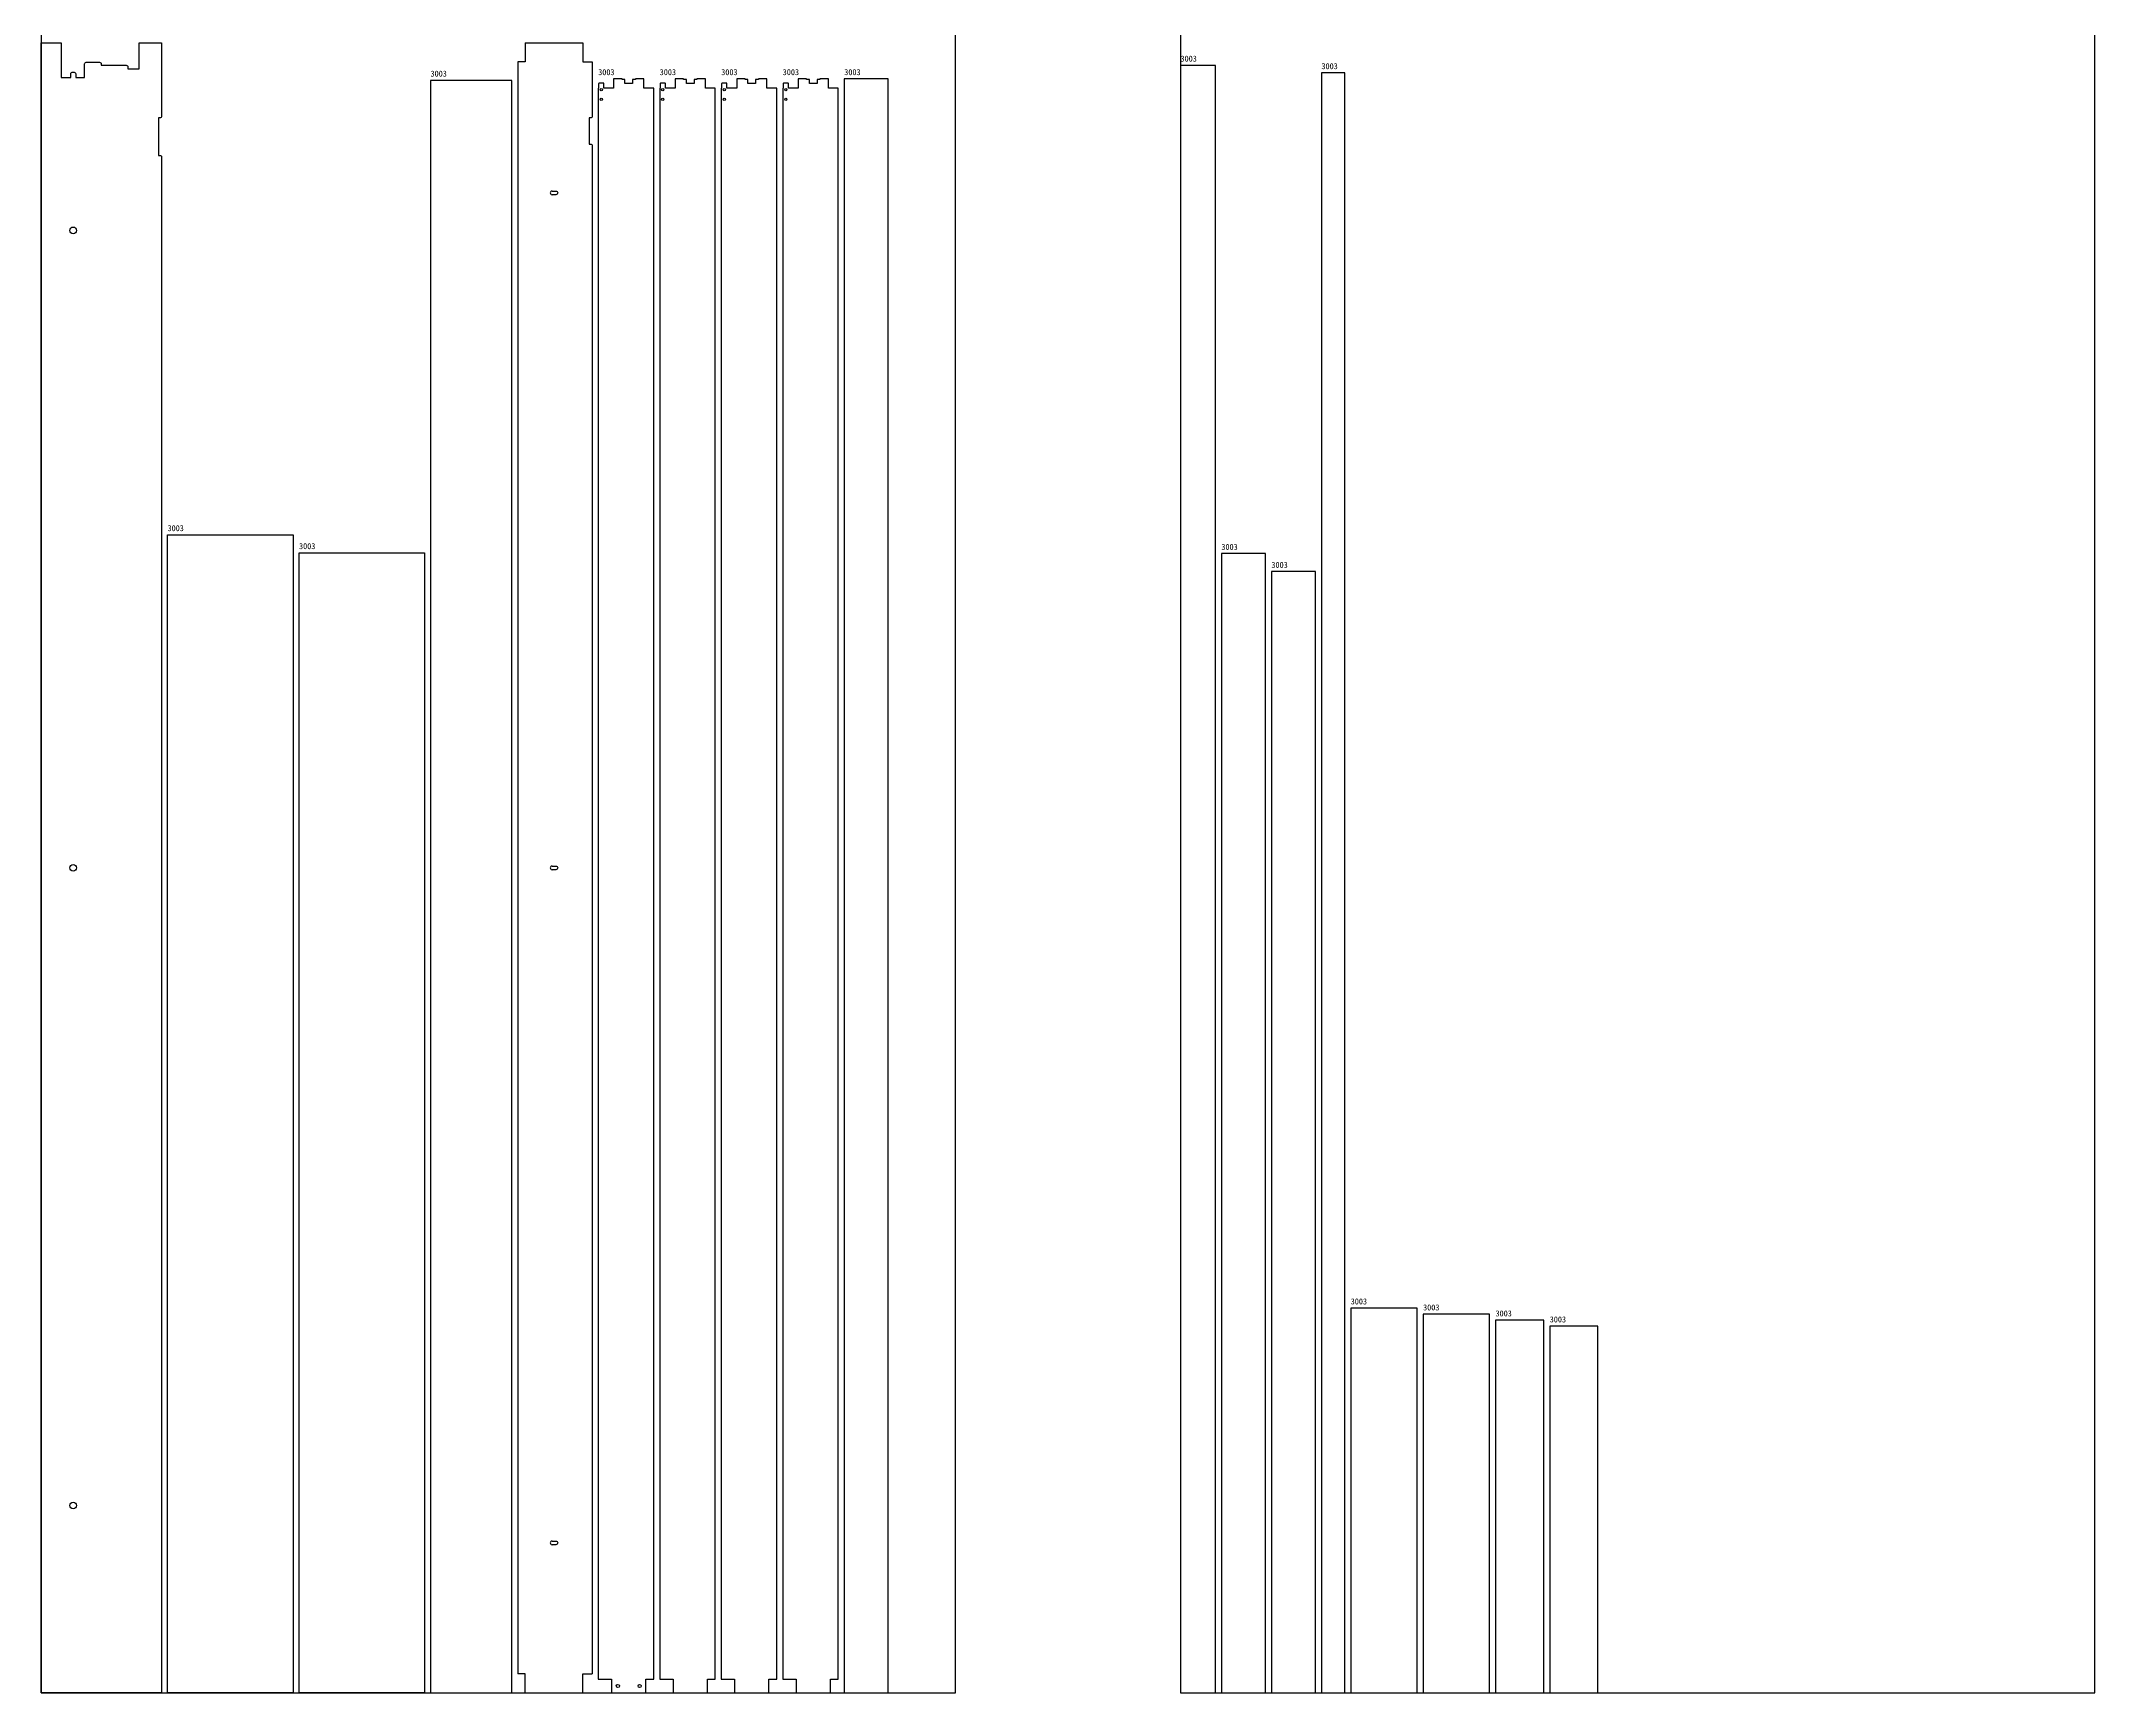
# Model space of a CAD drawing. Header units: metres. Extents: x 0 to 4257, y 0 to 4034.
# Drawn here: x 1519 to 4257, y 0 to 2202 of the extents above; entities that cross this region are included whole.
import ezdxf

# ---------------------------------------------------------------- set-up
doc = ezdxf.new("R2010")
doc.units = ezdxf.units.M

# ---------------------------------------------------------------- blocks, each defined once
blk = doc.blocks.new('KB__-__-3003-__1_1')
blk.add_line((115.6, 2165.2), (115.6, 2165.2))
at = {"color": 0}
blk.add_lwpolyline([(46.2, 2158.9), (46.2, 2153.7), (58.1, 2153.7), (58.1, 2172.2, -0.4142136), (60.1, 2174.2), (78.1, 2174.2, -0.4142136), (80.1, 2172.2), (80.1, 2170.2), (113.6, 2170.2, -0.4142136), (115.6, 2168.2), (115.6, 2165.2), (130.7, 2165.2), (130.7, 2200), (160.6, 2200), (160.6, 2102, -0.4142136), (158.6, 2100), (156.6, 2100), (156.6, 2050), (158.6, 2050, -0.4142136), (160.6, 2048), (160.6, 0), (0, 0), (0, 2200), (26.9, 2200), (26.9, 2153.7), (39.5, 2153.7), (39.5, 2158.9, -0.4142136), (41.5, 2160.9), (44.2, 2160.9, -0.4142136)], format="xyb", close=True, dxfattribs=at)
for centre in [(42.85, 1950), (42.85, 1100), (42.85, 250)]:
    blk.add_circle(centre, 4.45)
blk = doc.blocks.new('KB__-__-3003-__19_18')
blk.add_lwpolyline([(167.3, 1544), (167.3, 0), (0, 0), (0, 1544)], close=True)
blk = doc.blocks.new('KB__-__-3003-__13_12')
blk.add_lwpolyline([(167.3, 1520), (167.3, 0), (0, 0), (0, 1520)], close=True)
blk = doc.blocks.new('KB__-__-3003-__3_2')
blk.add_lwpolyline([(0, 0), (108.5, 0), (108.5, 2150), (0, 2150)], close=True)
blk = doc.blocks.new('KB__-__-3003-__5_4')
for p, q in [((9.6, 2200), (86.4, 2200)), ((9.6, 2200), (9.6, 2174.7)), ((86.4, 2200), (86.4, 2174.7)), ((9.6, 2174.7), (0, 2174.7)), ((86.4, 2174.7), (99, 2174.7))]:
    blk.add_line(p, q)
at = {"color": 7}
for p, q in [((0, 2174.7), (0, 25.3)), ((9.6, 25.3), (0, 25.3)), ((9.6, 0), (9.6, 25.3)), ((9.6, 0), (86.4, 0)), ((86.4, 0), (86.4, 25.3)), ((86.4, 25.3), (99, 25.3))]:
    blk.add_line(p, q, dxfattribs=at)
at = {"color": 0}
blk.add_lwpolyline([(99, 2174.7), (99, 2102, -0.414214), (97, 2100), (95, 2100), (95, 2065), (97, 2065, -0.414214), (99, 2063), (99, 25.3)], format="xyb", dxfattribs=at)
for points in [[(50.5, 2002.5, -1), (50.5, 1997.5), (45.5, 1997.5, -0.414214)], [(45.5, 2002.5), (50.5, 2002.5, -0.414214)], [(50.5, 1102.5, -1), (50.5, 1097.5), (45.5, 1097.5, -0.414214)], [(45.5, 1102.5), (50.5, 1102.5, -0.414214)]]:
    blk.add_lwpolyline(points, format="xyb")
at = {"color": 7}
for points in [[(50.5, 202.5, -1), (50.5, 197.5), (45.5, 197.5, -0.414214)], [(45.5, 202.5), (50.5, 202.5, -0.414214)]]:
    blk.add_lwpolyline(points, format="xyb", dxfattribs=at)
for centre in [(45.5, 2000), (45.5, 1100)]:
    blk.add_arc(centre, 2.5, 90, -90)
blk.add_arc((45.5, 200), 2.5, 90, -90, dxfattribs=at)
blk = doc.blocks.new('KB__-__-3003-__6_5')
at = {"color": 0}
blk.add_lwpolyline([(49.6, 2152), (49.6, 2151), (45.85, 2151), (45.85, 2146), (35.65, 2146), (35.65, 2151), (31.9, 2151), (31.9, 2152), (20.6, 2152), (20.6, 2139.7), (7.6, 2139.7), (7.6, 2145.5, 0.4142136), (6.6, 2146.5), (1.6, 2146.5, 0.4142136), (0.6, 2145.5), (0.6, 2139.7), (0, 2139.7), (0, 18.3), (17.8, 18.3), (17.8, 0), (63.7, 0), (63.7, 18.3), (74, 18.3), (74, 2139.7), (60.9, 2139.7), (60.9, 2152), (49.6, 2152)], format="xyb", dxfattribs=at)
for centre, radius in [((4.1, 2137.7), 1.5), ((4.1, 2124.7), 1.5), ((26.25, 9.3), 2.1), ((55.25, 9.3), 2.1)]:
    blk.add_circle(centre, radius, dxfattribs=at)
blk = doc.blocks.new('KB__-__-3003-__7_6')
blk.add_lwpolyline([(49.6, 2152), (49.6, 2151), (45.85, 2151), (45.85, 2146), (35.65, 2146), (35.65, 2151), (31.9, 2151), (31.9, 2152), (20.6, 2152), (20.6, 2139.7), (7.6, 2139.7), (7.6, 2145.5, 0.4142136), (6.6, 2146.5), (1.6, 2146.5, 0.4142136), (0.6, 2145.5), (0.6, 2139.7), (0, 2139.7), (0, 18.3), (17.8, 18.3), (17.8, 0), (63.7, 0), (63.7, 18.3), (74, 18.3), (74, 2139.7), (60.9, 2139.7), (60.9, 2152), (49.6, 2152)], format="xyb")
for centre in [(4.1, 2137.7), (4.1, 2124.7)]:
    blk.add_circle(centre, 1.5)
blk = doc.blocks.new('KB__-__-3003-__9_8')
blk.add_lwpolyline([(49.6, 2152), (49.6, 2151), (45.85, 2151), (45.85, 2146), (35.65, 2146), (35.65, 2151), (31.9, 2151), (31.9, 2152), (20.6, 2152), (20.6, 2139.7), (7.6, 2139.7), (7.6, 2145.5, 0.4142136), (6.6, 2146.5), (1.6, 2146.5, 0.4142136), (0.6, 2145.5), (0.6, 2139.7), (0, 2139.7), (0, 18.3), (17.8, 18.3), (17.8, 0), (63.7, 0), (63.7, 18.3), (74, 18.3), (74, 2139.7), (60.9, 2139.7), (60.9, 2152), (49.6, 2152)], format="xyb")
for centre in [(4.1, 2137.7), (4.1, 2124.7)]:
    blk.add_circle(centre, 1.5)
blk = doc.blocks.new('KB__-__-3003-__8_7')
blk.add_lwpolyline([(49.6, 2152), (49.6, 2151), (45.85, 2151), (45.85, 2146), (35.65, 2146), (35.65, 2151), (31.9, 2151), (31.9, 2152), (20.6, 2152), (20.6, 2139.7), (7.6, 2139.7), (7.6, 2145.5, 0.4142136), (6.6, 2146.5), (1.6, 2146.5, 0.4142136), (0.6, 2145.5), (0.6, 2139.7), (0, 2139.7), (0, 18.3), (17.8, 18.3), (17.8, 0), (63.7, 0), (63.7, 18.3), (74, 18.3), (74, 2139.7), (60.9, 2139.7), (60.9, 2152), (49.6, 2152)], format="xyb")
for centre in [(4.1, 2137.7), (4.1, 2124.7)]:
    blk.add_circle(centre, 1.5)
blk = doc.blocks.new('KB__-__-3003-__10_9')
blk.add_lwpolyline([(58.7, 2152), (0, 2152), (0, 0), (58.7, 0)], close=True)
blk = doc.blocks.new('KB__-__-3003-__11_10')
blk.add_lwpolyline([(46.5, 2170), (0, 2170), (0, 0), (46.5, 0)], close=True)
blk = doc.blocks.new('KB__-__-3003-__20_19')
blk.add_lwpolyline([(58.7, 1519), (0, 1519), (0, 0), (58.7, 0)], close=True)
blk = doc.blocks.new('KB__-__-3003-__14_13')
blk.add_lwpolyline([(58.7, 1495), (0, 1495), (0, 0), (58.7, 0)], close=True)
blk = doc.blocks.new('KB__-__-3003-__12_11')
blk.add_lwpolyline([(31, 2160), (0, 2160), (0, 0), (31, 0)], close=True)
blk = doc.blocks.new('KB__-__-3003-__18_17')
at = {"color": 0}
blk.add_lwpolyline([(0, 0), (88.5, 0), (88.5, 513), (0, 513)], close=True, dxfattribs=at)
blk = doc.blocks.new('KB__-__-3003-__16_15')
at = {"color": 0}
blk.add_lwpolyline([(0, 0), (88.5, 0), (88.5, 505), (0, 505)], close=True, dxfattribs=at)
blk = doc.blocks.new('KB__-__-3003-__17_16')
blk.add_lwpolyline([(64.3, 497), (0, 497), (0, 0), (64.3, 0)], close=True)
blk = doc.blocks.new('KB__-__-3003-__15_14')
blk.add_lwpolyline([(64.3, 489), (0, 489), (0, 0), (64.3, 0)], close=True)

msp = doc.modelspace()

# ---------------------------------------------------------------- linework, layer by layer
at = {"color": 3}
for points in [[(1519, 0), (2738, 0), (2738, 4000), (1519, 4000)], [(3038, 0), (4257, 0), (4257, 4000), (3038, 4000)]]:
    msp.add_lwpolyline(points, close=True, dxfattribs=at)

# ---------------------------------------------------------------- block references
for name, p in [('KB__-__-3003-__1_1', (1519, 0)), ('KB__-__-3003-__5_4', (2154.7, 0)), ('KB__-__-3003-__11_10', (3038, 0)), ('KB__-__-3003-__3_2', (2038.2, 0)), ('KB__-__-3003-__6_5', (2261.7, 0)), ('KB__-__-3003-__7_6', (2343.7, 0)), ('KB__-__-3003-__9_8', (2425.7, 0)), ('KB__-__-3003-__8_7', (2507.7, 0)), ('KB__-__-3003-__10_9', (2589.7, 0)), ('KB__-__-3003-__12_11', (3225.9, 0)), ('KB__-__-3003-__19_18', (1687.6, 0)), ('KB__-__-3003-__13_12', (1862.9, 0)), ('KB__-__-3003-__20_19', (3092.5, 0)), ('KB__-__-3003-__14_13', (3159.2, 0)), ('KB__-__-3003-__18_17', (3264.9, 0)), ('KB__-__-3003-__16_15', (3361.4, 0)), ('KB__-__-3003-__17_16', (3457.9, 0)), ('KB__-__-3003-__15_14', (3530.2, 0))]:
    msp.add_blockref(name, p)

# ---------------------------------------------------------------- texts
for p in [(2261.7, 2157), (2343.7, 2157), (2425.7, 2157), (2507.7, 2157), (2589.7, 2157), (3038, 2175), (3225.9, 2165), (2038.2, 2155), (1687.6, 1549), (1862.9, 1525), (3092.5, 1524), (3159.2, 1500), (3264.9, 518), (3361.4, 510), (3457.9, 502), (3530.2, 494)]:
    msp.add_text('3003', height=8).set_placement(p)

doc.saveas('drawing.dxf')
